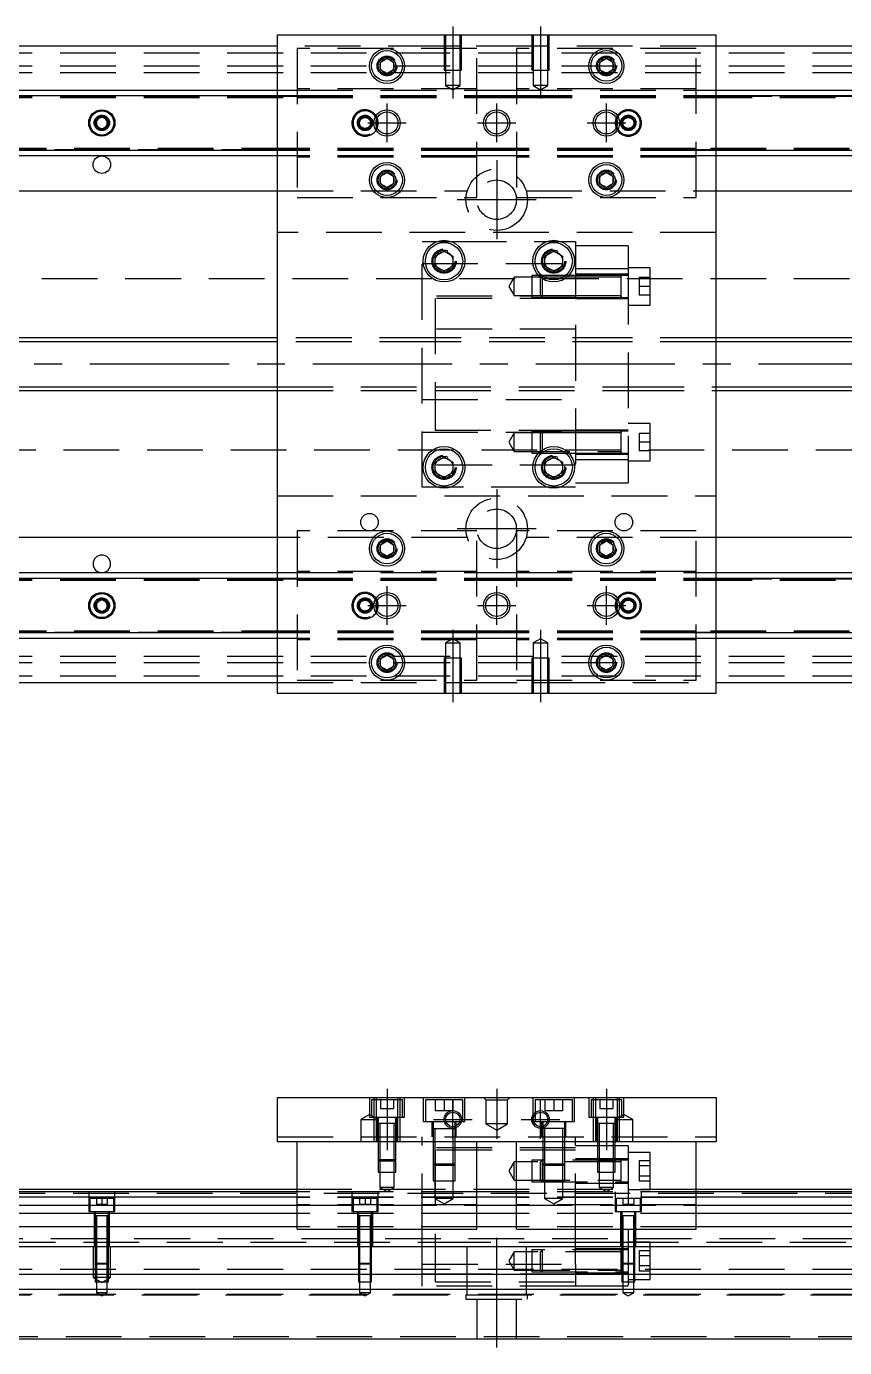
# Model space of a CAD drawing. Extents: x -12 to 759, y -274 to 77.
# Drawn here: x 182.8 to 369.3, y -224.1 to 77 of the extents above; entities that cross this region are included whole.
import ezdxf

# ---------------------------------------------------------------- set-up
doc = ezdxf.new("R2010")
doc.units = 0
doc.linetypes.add('CENTER', pattern=[50.8, 31.75, -6.35, 6.35, -6.35])
doc.linetypes.add('DASHED', pattern=[19.05, 12.7, -6.35])
doc.layers.get('0').update_dxf_attribs({"linetype": 'CONTINUOUS'})
doc.layers.add('CENTER', color=1, linetype='CENTER')

msp = doc.modelspace()

# ---------------------------------------------------------------- linework, layer by layer
at = {"color": 7, "linetype": 'CONTINUOUS'}
for p, q in [((240, 72.5), (0, 72.5)), ((340, 75), (240, 75)), ((240, 75), (240, -75)), ((340, -75), (340, 75)), ((580, 72.5), (340, 72.5)), ((263.5, 68.87), (265, 69.73)), ((265, 69.73), (266.5, 68.87)), ((313.5, 68.87), (315, 69.73)), ((315, 69.73), (316.5, 68.87)), ((263.5, 67.13), (263.5, 68.87)), ((265, 66.27), (263.5, 67.13)), ((266.5, 67.13), (265, 66.27)), ((266.5, 68.87), (266.5, 67.13)), ((313.5, 67.13), (313.5, 68.87)), ((315, 66.27), (313.5, 67.13)), ((316.5, 67.13), (315, 66.27)), ((316.5, 68.87), (316.5, 67.13)), ((0, 62.5), (240, 62.5)), ((0, 61.25), (240, 61.25)), ((340, 62.5), (580, 62.5)), ((340, 61.25), (580, 61.25)), ((198.75, 55.72), (200, 56.44)), ((198.75, 54.28), (198.75, 55.72)), ((200, 53.56), (198.75, 54.28)), ((200, 56.44), (201.25, 55.72)), ((201.25, 54.28), (200, 53.56)), ((201.25, 55.72), (201.25, 54.28)), ((240, 48.75), (0, 48.75)), ((580, 48.75), (340, 48.75)), ((240, 47.5), (0, 47.5)), ((580, 47.5), (340, 47.5)), ((263.5, 42.87), (265, 43.73)), ((263.5, 41.13), (263.5, 42.87)), ((265, 43.73), (266.5, 42.87)), ((266.5, 42.87), (266.5, 41.13)), ((313.5, 42.87), (315, 43.73)), ((313.5, 41.13), (313.5, 42.87)), ((315, 43.73), (316.5, 42.87)), ((316.5, 42.87), (316.5, 41.13)), ((176.71, 39.5), (240, 39.5)), ((265, 40.27), (263.5, 41.13)), ((266.5, 41.13), (265, 40.27)), ((315, 40.27), (313.5, 41.13)), ((316.5, 41.13), (315, 40.27)), ((340, 39.5), (403.29, 39.5)), ((276, 24.65), (278, 25.81)), ((276, 22.35), (276, 24.65)), ((278, 25.81), (280, 24.65)), ((280, 24.65), (280, 22.35)), ((301, 24.65), (303, 25.81)), ((301, 22.35), (301, 24.65)), ((303, 25.81), (305, 24.65)), ((305, 24.65), (305, 22.35)), ((278, 21.19), (276, 22.35)), ((280, 22.35), (278, 21.19)), ((303, 21.19), (301, 22.35)), ((305, 22.35), (303, 21.19)), ((240, 6), (60.5, 6)), ((530, 6), (340, 6)), ((60.5, -6), (240, -6)), ((340, -6), (530, -6)), ((276, -22.35), (278, -21.19)), ((276, -24.65), (276, -22.35)), ((278, -21.19), (280, -22.35)), ((280, -22.35), (280, -24.65)), ((301, -22.35), (303, -21.19)), ((301, -24.65), (301, -22.35)), ((303, -21.19), (305, -22.35)), ((305, -22.35), (305, -24.65)), ((278, -25.81), (276, -24.65)), ((280, -24.65), (278, -25.81)), ((303, -25.81), (301, -24.65)), ((305, -24.65), (303, -25.81)), ((240, -39.5), (176.71, -39.5)), ((263.5, -41.13), (265, -40.27)), ((263.5, -42.87), (263.5, -41.13)), ((265, -40.27), (266.5, -41.13)), ((266.5, -41.13), (266.5, -42.87)), ((313.5, -41.13), (315, -40.27)), ((313.5, -42.87), (313.5, -41.13)), ((315, -40.27), (316.5, -41.13)), ((316.5, -41.13), (316.5, -42.87)), ((403.29, -39.5), (340, -39.5)), ((265, -43.73), (263.5, -42.87)), ((266.5, -42.87), (265, -43.73)), ((315, -43.73), (313.5, -42.87)), ((316.5, -42.87), (315, -43.73)), ((0, -47.5), (240, -47.5)), ((340, -47.5), (580, -47.5)), ((0, -48.75), (240, -48.75)), ((340, -48.75), (580, -48.75)), ((198.75, -54.28), (200, -53.56)), ((200, -53.56), (201.25, -54.28)), ((198.75, -55.72), (198.75, -54.28)), ((200, -56.44), (198.75, -55.72)), ((201.25, -55.72), (200, -56.44)), ((201.25, -54.28), (201.25, -55.72)), ((240, -61.25), (0, -61.25)), ((240, -62.5), (0, -62.5)), ((580, -61.25), (340, -61.25)), ((580, -62.5), (340, -62.5)), ((263.5, -67.13), (265, -66.27)), ((263.5, -68.87), (263.5, -67.13)), ((265, -69.73), (263.5, -68.87)), ((265, -66.27), (266.5, -67.13)), ((266.5, -68.87), (265, -69.73)), ((266.5, -67.13), (266.5, -68.87)), ((313.5, -67.13), (315, -66.27)), ((313.5, -68.87), (313.5, -67.13)), ((315, -69.73), (313.5, -68.87)), ((315, -66.27), (316.5, -67.13)), ((316.5, -68.87), (315, -69.73)), ((316.5, -67.13), (316.5, -68.87)), ((0, -72.5), (240, -72.5)), ((240, -75), (340, -75)), ((340, -72.5), (580, -72.5)), ((240, -167.12), (340, -167.12)), ((240, -167.12), (240, -177.12)), ((340, -167.12), (340, -177.12)), ((240, -177.12), (340, -177.12)), ((244.5, -197.12), (244.5, -177.12)), ((285.5, -197.12), (285.5, -177.12)), ((294.5, -197.12), (294.5, -177.12)), ((335.5, -197.12), (335.5, -177.12)), ((244.5, -188.62), (0, -188.62)), ((244.5, -188.12), (60.5, -188.12)), ((294.5, -188.62), (285.5, -188.62)), ((530, -188.12), (335.5, -188.12)), ((580, -188.62), (335.5, -188.62)), ((244.5, -189.87), (0, -189.87)), ((0, -191.65), (244.5, -191.65)), ((294.5, -189.87), (285.5, -189.87)), ((285.5, -191.65), (294.5, -191.65)), ((580, -189.87), (335.5, -189.87)), ((335.5, -191.65), (580, -191.65)), ((244.5, -193.54), (0, -193.54)), ((294.5, -193.54), (285.5, -193.54)), ((580, -193.54), (335.5, -193.54)), ((244.5, -196.6), (0, -196.6)), ((244.5, -197.12), (285.5, -197.12)), ((294.5, -196.6), (285.5, -196.6)), ((294.5, -197.12), (335.5, -197.12)), ((580, -196.6), (335.5, -196.6)), ((0, -201.12), (580, -201.12)), ((0, -207.42), (580, -207.42)), ((0, -210.82), (580, -210.82)), ((0, -222.12), (580, -222.12))]:
    msp.add_line(p, q, dxfattribs=at)
at = {"color": 3, "linetype": 'DASHED'}
for p, q in [((278, 72.5), (240, 72.5)), ((278, 75), (278, 67)), ((282, 72.5), (278, 72.5)), ((278.35, 75), (278.35, 67)), ((281.65, 67), (281.65, 75)), ((282, 67), (282, 75)), ((298, 72.5), (282, 72.5)), ((298, 75), (298, 67)), ((302, 72.5), (298, 72.5)), ((298.35, 75), (298.35, 67)), ((301.65, 67), (301.65, 75)), ((302, 67), (302, 75)), ((340, 72.5), (302, 72.5)), ((0, 71), (580, 71)), ((285.5, 72), (244.5, 72)), ((244.5, 72), (244.5, 38)), ((285.5, 38), (285.5, 72)), ((335.5, 72), (294.5, 72)), ((294.5, 72), (294.5, 38)), ((335.5, 38), (335.5, 72)), ((0, 68), (580, 68)), ((0, 66.5), (580, 66.5)), ((263, 68), (263.02, 68.3)), ((278, 67), (282, 67)), ((278.35, 67), (278.35, 63.5)), ((281.65, 63.5), (281.65, 67)), ((298, 67), (302, 67)), ((298.35, 67), (298.35, 63.5)), ((301.65, 63.5), (301.65, 67)), ((316.97, 68.33), (317, 68)), ((281.65, 63.5), (278.35, 63.5)), ((278.35, 63.5), (280, 62.55)), ((280, 62.55), (281.65, 63.5)), ((301.65, 63.5), (298.35, 63.5)), ((298.35, 63.5), (300, 62.55)), ((300, 62.55), (301.65, 63.5)), ((0, 61.11), (240, 61.11)), ((0, 61.1), (244.5, 61.1)), ((0, 60.8), (244.5, 60.8)), ((240, 62.5), (244.5, 62.5)), ((240, 61.25), (244.5, 61.25)), ((240, 61.11), (244.5, 61.11)), ((285.5, 62.8), (244.5, 62.8)), ((244.5, 62.5), (285.5, 62.5)), ((244.5, 61.25), (285.5, 61.25)), ((244.5, 61.11), (285.5, 61.11)), ((244.5, 61.1), (285.5, 61.1)), ((244.5, 60.8), (285.5, 60.8)), ((285.5, 62.5), (294.5, 62.5)), ((285.5, 61.25), (294.5, 61.25)), ((285.5, 61.11), (294.5, 61.11)), ((285.5, 61.1), (294.5, 61.1)), ((285.5, 60.8), (294.5, 60.8)), ((335.5, 62.8), (294.5, 62.8)), ((294.5, 62.5), (335.5, 62.5)), ((294.5, 61.25), (335.5, 61.25)), ((294.5, 61.11), (335.5, 61.11)), ((294.5, 61.1), (335.5, 61.1)), ((294.5, 60.8), (335.5, 60.8)), ((335.5, 62.5), (340, 62.5)), ((335.5, 61.25), (340, 61.25)), ((335.5, 61.11), (340, 61.11)), ((335.5, 61.1), (580, 61.1)), ((335.5, 60.8), (580, 60.8)), ((340, 61.11), (580, 61.11)), ((198.5, 55), (198.52, 55.25)), ((258.5, 55), (258.52, 55.25)), ((258.75, 55.72), (260, 56.44)), ((258.75, 54.28), (258.75, 55.72)), ((260, 53.56), (258.75, 54.28)), ((260, 56.44), (261.25, 55.72)), ((261.25, 54.28), (260, 53.56)), ((261.25, 55.72), (261.25, 54.28)), ((318.75, 55.72), (320, 56.44)), ((318.75, 54.28), (318.75, 55.72)), ((320, 53.56), (318.75, 54.28)), ((320, 56.44), (321.25, 55.72)), ((321.25, 54.28), (320, 53.56)), ((321.25, 55.72), (321.25, 54.28)), ((321.48, 55.26), (321.5, 55)), ((244.5, 49.2), (0, 49.2)), ((244.5, 48.9), (0, 48.9)), ((240, 48.89), (0, 48.89)), ((244.5, 48.89), (240, 48.89)), ((244.5, 48.75), (240, 48.75)), ((285.5, 49.2), (244.5, 49.2)), ((285.5, 48.9), (244.5, 48.9)), ((285.5, 48.89), (244.5, 48.89)), ((285.5, 48.75), (244.5, 48.75)), ((294.5, 49.2), (285.5, 49.2)), ((294.5, 48.9), (285.5, 48.9)), ((294.5, 48.89), (285.5, 48.89)), ((294.5, 48.75), (285.5, 48.75)), ((335.5, 49.2), (294.5, 49.2)), ((335.5, 48.9), (294.5, 48.9)), ((335.5, 48.89), (294.5, 48.89)), ((335.5, 48.75), (294.5, 48.75)), ((580, 49.2), (335.5, 49.2)), ((580, 48.9), (335.5, 48.9)), ((340, 48.89), (335.5, 48.89)), ((340, 48.75), (335.5, 48.75)), ((580, 48.89), (340, 48.89)), ((244.5, 47.5), (240, 47.5)), ((285.5, 47.5), (244.5, 47.5)), ((285.5, 47.2), (244.5, 47.2)), ((294.5, 47.5), (285.5, 47.5)), ((335.5, 47.5), (294.5, 47.5)), ((335.5, 47.2), (294.5, 47.2)), ((340, 47.5), (335.5, 47.5)), ((263, 42), (263.03, 42.35)), ((316.97, 42.33), (317, 42)), ((240, 39.5), (283.29, 39.5)), ((296.71, 39.5), (340, 39.5)), ((244.5, 38), (285.5, 38)), ((294.5, 38), (335.5, 38)), ((340, 30), (240, 30)), ((273, 28), (276.48, 28)), ((273, -28), (273, 28)), ((276.48, 28), (279.52, 28)), ((279.52, 28), (301.48, 28)), ((301.48, 28), (304.52, 28)), ((304.52, 28), (308, 28)), ((308, 28), (308, -28)), ((320, 27), (308, 27)), ((320, 27), (320, 21.75)), ((273, 23), (308, 23)), ((275.5, 23.5), (275.52, 23.8)), ((300.5, 23.5), (300.52, 23.8)), ((320, 21.75), (308, 21.75)), ((325, 22), (320, 22)), ((320, 21.75), (320, -21.75)), ((325, 13.5), (325, 22)), ((580, 19.5), (76.9, 19.5)), ((294, 19.85), (292.79, 17.75)), ((294, 15.65), (294, 19.85)), ((298, 19.85), (294, 19.85)), ((298, 20.25), (298, 15.25)), ((299.53, 20.25), (298, 20.25)), ((300, 19.85), (298, 19.85)), ((300.26, 20.25), (299.53, 20.25)), ((300.34, 20.19), (300, 19.85)), ((300, 19.82), (300, 19.85)), ((300.82, 19.85), (300, 19.85)), ((300, 15.65), (300, 19.82)), ((300.4, 20.25), (300.26, 20.25)), ((300.4, 20.25), (300.34, 20.19)), ((300.4, 20.25), (300.4, 20.14)), ((305.74, 20.25), (300.4, 20.25)), ((305.74, 20.25), (300.4, 20.25)), ((300.4, 20.14), (300.4, 19.52)), ((300.4, 19.52), (300.4, 15.25)), ((305.18, 19.85), (300.82, 19.85)), ((306.04, 19.85), (305.18, 19.85)), ((306.47, 20.25), (305.74, 20.25)), ((308, 19.85), (306.04, 19.85)), ((308, 20.25), (306.47, 20.25)), ((308, 20.25), (306.47, 20.25)), ((320, 20.5), (308, 20.5)), ((318.4, 20.25), (308, 20.25)), ((318.4, 19.85), (308, 19.85)), ((320, 20.25), (318.39, 20.25)), ((318.4, 15.25), (318.4, 20.25)), ((318.4, 19.85), (318.4, 20.25)), ((318.4, 15.25), (318.4, 20.25)), ((318.4, 20), (318.4, 20.25)), ((318.4, 20.25), (318.4, 20)), ((318.4, 15.51), (318.4, 20)), ((318.4, 15.65), (318.4, 19.85)), ((322.5, 19.75), (322.5, 17.75)), ((325, 19.75), (322.5, 19.75)), ((308, 15.5), (273, 15.5)), ((292.79, 17.75), (294, 15.65)), ((294, 15.65), (298, 15.65)), ((298, 15.65), (300, 15.65)), ((298, 15.25), (300.4, 15.25)), ((300, 15.65), (308, 15.65)), ((300, 15.65), (300.4, 15.25)), ((300.4, 15.25), (308, 15.25)), ((308, 15.65), (318.4, 15.65)), ((308, 15.25), (318.4, 15.25)), ((318.39, 15.25), (320, 15.25)), ((318.4, 15.25), (318.4, 15.65)), ((318.4, 15.25), (318.4, 15.51)), ((318.4, 15.51), (318.4, 15.25)), ((322.5, 17.75), (322.5, 15.75)), ((325, 17.75), (322.5, 17.75)), ((325, 15.75), (322.5, 15.75)), ((276, 15), (276, -15)), ((308, 15), (276, 15)), ((308, 15), (320, 15)), ((320, 13.5), (325, 13.5)), ((308, 8), (273, 8)), ((276, 6), (240, 6)), ((276, 5.13), (240, 5.13)), ((320, 6), (276, 6)), ((320, 5.13), (276, 5.13)), ((340, 6), (320, 6)), ((340, 5.13), (320, 5.13)), ((240, -5.12), (276, -5.12)), ((240, -6), (276, -6)), ((276, -5.12), (320, -5.12)), ((276, -6), (320, -6)), ((320, -5.12), (340, -5.12)), ((320, -6), (340, -6)), ((273, -8), (308, -8)), ((276, -15), (308, -15)), ((320, -15), (308, -15)), ((325, -13.5), (320, -13.5)), ((325, -22), (325, -13.5)), ((273, -15.5), (308, -15.5)), ((294, -15.65), (292.79, -17.75)), ((292.79, -17.75), (294, -19.85)), ((294, -19.85), (294, -15.65)), ((298, -15.65), (294, -15.65)), ((298, -15.25), (298, -20.25)), ((300.4, -15.25), (298, -15.25)), ((300, -15.65), (298, -15.65)), ((300.4, -15.25), (300, -15.65)), ((300, -19.85), (300, -15.65)), ((308, -15.65), (300, -15.65)), ((300.4, -15.25), (300.4, -19.52)), ((308, -15.25), (300.4, -15.25)), ((308, -15.25), (300.4, -15.25)), ((318.4, -15.25), (308, -15.25)), ((318.4, -15.65), (308, -15.65)), ((320, -15.25), (318.39, -15.25)), ((318.4, -20.25), (318.4, -15.25)), ((318.4, -20.25), (318.4, -15.25)), ((318.4, -15.51), (318.4, -15.25)), ((318.4, -15.25), (318.4, -15.51)), ((318.4, -20), (318.4, -15.51)), ((322.5, -15.75), (322.5, -17.75)), ((325, -15.75), (322.5, -15.75)), ((322.5, -17.75), (322.5, -19.75)), ((325, -17.75), (322.5, -17.75)), ((76.97, -19.5), (580, -19.5)), ((294, -19.85), (318.4, -19.85)), ((298, -20.25), (299.53, -20.25)), ((299.53, -20.25), (300.26, -20.25)), ((300, -19.85), (300.34, -20.19)), ((300.26, -20.25), (300.4, -20.25)), ((300.34, -20.19), (300.4, -20.25)), ((300.4, -19.52), (300.4, -20.14)), ((300.4, -20.14), (300.4, -20.25)), ((300.4, -20.25), (305.74, -20.25)), ((305.74, -20.25), (306.47, -20.25)), ((306.47, -20.25), (308, -20.25)), ((306.47, -20.25), (308, -20.25)), ((308, -20.25), (318.4, -20.25)), ((308, -20.5), (320, -20.5)), ((318.39, -20.25), (320, -20.25)), ((318.4, -20.25), (318.4, -20)), ((318.4, -20), (318.4, -20.25)), ((318.4, -20.25), (318.4, -20.25)), ((325, -19.75), (322.5, -19.75)), ((308, -23), (273, -23)), ((275.5, -23.5), (275.52, -23.2)), ((305.48, -23.21), (305.5, -23.5)), ((320, -21.75), (308, -21.75)), ((320, -21.75), (308, -21.75)), ((320, -21.75), (320, -27)), ((320, -22), (325, -22)), ((308, -27), (320, -27)), ((240, -30), (340, -30)), ((276.48, -28), (273, -28)), ((279.52, -28), (276.48, -28)), ((301.48, -28), (279.52, -28)), ((304.52, -28), (301.48, -28)), ((308, -28), (304.52, -28)), ((285.5, -38), (244.5, -38)), ((244.5, -38), (244.5, -72)), ((285.5, -72), (285.5, -38)), ((294.5, -38), (294.5, -72)), ((335.5, -38), (294.5, -38)), ((335.5, -72), (335.5, -38)), ((283.29, -39.5), (240, -39.5)), ((266.97, -41.67), (267, -42)), ((340, -39.5), (296.71, -39.5)), ((316.97, -41.67), (317, -42)), ((240, -47.5), (244.5, -47.5)), ((285.5, -47.2), (244.5, -47.2)), ((244.5, -47.5), (285.5, -47.5)), ((285.5, -47.5), (294.5, -47.5)), ((335.5, -47.2), (294.5, -47.2)), ((294.5, -47.5), (335.5, -47.5)), ((335.5, -47.5), (340, -47.5)), ((0, -48.89), (240, -48.89)), ((0, -48.9), (244.5, -48.9)), ((0, -49.2), (244.5, -49.2)), ((240, -48.75), (244.5, -48.75)), ((240, -48.89), (244.5, -48.89)), ((244.5, -48.75), (285.5, -48.75)), ((244.5, -48.89), (285.5, -48.89)), ((244.5, -48.9), (285.5, -48.9)), ((244.5, -49.2), (285.5, -49.2)), ((285.5, -48.75), (294.5, -48.75)), ((285.5, -48.89), (294.5, -48.89)), ((285.5, -48.9), (294.5, -48.9)), ((285.5, -49.2), (294.5, -49.2)), ((294.5, -48.75), (335.5, -48.75)), ((294.5, -48.89), (335.5, -48.89)), ((294.5, -48.9), (335.5, -48.9)), ((294.5, -49.2), (335.5, -49.2)), ((335.5, -48.75), (340, -48.75)), ((335.5, -48.89), (340, -48.89)), ((335.5, -48.9), (580, -48.9)), ((335.5, -49.2), (580, -49.2)), ((340, -48.89), (580, -48.89)), ((258.75, -54.28), (260, -53.56)), ((260, -53.56), (261.25, -54.28)), ((318.75, -54.28), (320, -53.56)), ((320, -53.56), (321.25, -54.28)), ((201.48, -54.74), (201.5, -55)), ((258.75, -55.72), (258.75, -54.28)), ((260, -56.44), (258.75, -55.72)), ((261.25, -55.72), (260, -56.44)), ((261.25, -54.28), (261.25, -55.72)), ((261.48, -54.74), (261.5, -55)), ((318.5, -55), (318.52, -54.75)), ((318.75, -55.72), (318.75, -54.28)), ((320, -56.44), (318.75, -55.72)), ((321.25, -55.72), (320, -56.44)), ((321.25, -54.28), (321.25, -55.72)), ((244.5, -60.8), (0, -60.8)), ((244.5, -61.1), (0, -61.1)), ((240, -61.11), (0, -61.11)), ((244.5, -61.11), (240, -61.11)), ((244.5, -61.25), (240, -61.25)), ((244.5, -62.5), (240, -62.5)), ((285.5, -60.8), (244.5, -60.8)), ((285.5, -61.1), (244.5, -61.1)), ((285.5, -61.11), (244.5, -61.11)), ((285.5, -61.25), (244.5, -61.25)), ((285.5, -62.5), (244.5, -62.5)), ((285.5, -62.8), (244.5, -62.8)), ((280, -62.55), (278.35, -63.5)), ((281.65, -63.5), (280, -62.55)), ((294.5, -60.8), (285.5, -60.8)), ((294.5, -61.1), (285.5, -61.1)), ((294.5, -61.11), (285.5, -61.11)), ((294.5, -61.25), (285.5, -61.25)), ((294.5, -62.5), (285.5, -62.5)), ((335.5, -60.8), (294.5, -60.8)), ((335.5, -61.1), (294.5, -61.1)), ((335.5, -61.11), (294.5, -61.11)), ((335.5, -61.25), (294.5, -61.25)), ((335.5, -62.5), (294.5, -62.5)), ((335.5, -62.8), (294.5, -62.8)), ((300, -62.55), (298.35, -63.5)), ((301.65, -63.5), (300, -62.55)), ((580, -60.8), (335.5, -60.8)), ((580, -61.1), (335.5, -61.1)), ((340, -61.11), (335.5, -61.11)), ((340, -61.25), (335.5, -61.25)), ((340, -62.5), (335.5, -62.5)), ((580, -61.11), (340, -61.11)), ((278.35, -63.5), (280, -63.5)), ((278.35, -63.5), (278.35, -67)), ((280, -63.5), (281.65, -63.5)), ((281.65, -67), (281.65, -63.5)), ((298.35, -63.5), (300, -63.5)), ((298.35, -63.5), (298.35, -67)), ((300, -63.5), (301.65, -63.5)), ((301.65, -67), (301.65, -63.5)), ((0, -66.5), (580, -66.5)), ((0, -68), (580, -68)), ((263, -68), (263.02, -67.7)), ((282, -67), (278, -67)), ((278, -67), (278, -75)), ((278.35, -67), (278.35, -75)), ((281.65, -75), (281.65, -67)), ((282, -75), (282, -67)), ((302, -67), (298, -67)), ((298, -67), (298, -75)), ((298.35, -67), (298.35, -75)), ((301.65, -75), (301.65, -67)), ((302, -75), (302, -67)), ((316.97, -67.67), (317, -68)), ((0, -71), (580, -71)), ((244.5, -72), (285.5, -72)), ((294.5, -72), (335.5, -72)), ((240, -72.5), (278, -72.5)), ((278, -72.5), (282, -72.5)), ((282, -72.5), (298, -72.5)), ((298, -72.5), (302, -72.5)), ((302, -72.5), (340, -72.5)), ((261, -167.12), (261, -171.62)), ((268.5, -167.62), (261.5, -167.62)), ((261.5, -167.62), (261.5, -171.62)), ((262, -167.12), (262, -167.62)), ((262, -167.62), (262, -171.62)), ((262.5, -167.12), (262.5, -177.12)), ((263.5, -167.62), (263.5, -169.62)), ((265, -167.62), (265, -169.62)), ((266.5, -167.62), (266.5, -169.62)), ((267.5, -177.12), (267.5, -167.12)), ((268, -167.62), (268, -167.12)), ((268, -171.62), (268, -167.62)), ((268.5, -171.62), (268.5, -167.62)), ((269, -171.62), (269, -167.12)), ((273.25, -167.12), (273.25, -172.62)), ((282.25, -167.62), (273.75, -167.62)), ((273.75, -167.62), (273.75, -172.62)), ((276, -167.62), (276, -170.12)), ((278, -167.62), (278, -170.12)), ((280, -167.62), (280, -170.12)), ((282.25, -172.62), (282.25, -167.62)), ((282.75, -172.62), (282.75, -167.12)), ((287, -167.12), (287.5, -167.62)), ((287.5, -167.62), (287.5, -173.12)), ((287.5, -167.62), (292.5, -167.62)), ((292.5, -167.62), (293, -167.12)), ((292.5, -173.12), (292.5, -167.62)), ((298.25, -167.12), (298.25, -172.62)), ((307.25, -167.62), (298.75, -167.62)), ((298.75, -167.62), (298.75, -170.56)), ((301, -167.62), (301, -170.12)), ((303, -167.62), (303, -170.12)), ((305, -167.62), (305, -170.12)), ((307.25, -172.62), (307.25, -167.62)), ((307.75, -172.62), (307.75, -167.12)), ((311, -167.12), (311, -171.62)), ((318.5, -167.62), (311.5, -167.62)), ((311.5, -167.62), (311.5, -171.62)), ((312, -167.12), (312, -167.62)), ((312, -167.62), (312, -171.62)), ((312.5, -167.12), (312.5, -177.12)), ((313.5, -167.62), (313.5, -169.62)), ((315, -167.62), (315, -169.62)), ((316.5, -167.62), (316.5, -169.62)), ((317.5, -177.12), (317.5, -167.12)), ((318, -167.62), (318, -167.12)), ((318, -171.62), (318, -167.62)), ((318.5, -171.62), (318.5, -167.62)), ((319, -171.62), (319, -167.12)), ((261, -170.97), (259, -172.12)), ((263, -172.12), (261, -170.97)), ((261, -171.62), (269, -171.62)), ((262, -171.62), (262, -177.12)), ((262.75, -171.62), (262.75, -177.12)), ((263, -171.62), (263, -173.02)), ((263.5, -169.62), (265, -169.62)), ((265, -169.62), (266.5, -169.62)), ((267, -173.02), (267, -171.62)), ((267.25, -177.12), (267.25, -171.62)), ((268, -177.12), (268, -171.62)), ((276, -170.12), (278, -170.12)), ((278, -170.12), (280, -170.12)), ((298.75, -170.56), (298.75, -171.04)), ((298.75, -171.04), (298.75, -172.62)), ((301, -170.12), (303, -170.12)), ((303, -170.12), (305, -170.12)), ((311, -171.62), (319, -171.62)), ((312, -171.62), (312, -177.12)), ((312.75, -171.62), (312.75, -177.12)), ((313, -171.62), (313, -173.02)), ((313.5, -169.62), (315, -169.62)), ((315, -169.62), (316.5, -169.62)), ((319, -170.97), (317, -172.12)), ((317, -173.02), (317, -171.62)), ((317.25, -177.12), (317.25, -171.62)), ((318, -177.12), (318, -171.62)), ((321, -172.12), (319, -170.97)), ((259, -172.12), (263, -172.12)), ((259, -172.12), (259, -177.12)), ((263, -173.01), (263, -173.02)), ((263.22, -173.02), (263, -173.02)), ((263, -173.02), (263, -173.03)), ((263, -173.02), (263, -177.12)), ((266.78, -173.02), (263.22, -173.02)), ((263.35, -173.02), (263.35, -177.12)), ((266.65, -177.12), (266.65, -173.02)), ((267, -173.02), (266.78, -173.02)), ((267, -173.02), (267, -173.01)), ((267, -173.03), (267, -173.02)), ((267, -177.12), (267, -173.02)), ((273.25, -172.62), (282.75, -172.62)), ((275.25, -172.62), (275.25, -176.12)), ((275.5, -172.62), (275.5, -174.22)), ((275.5, -174.21), (275.5, -174.22)), ((275.5, -174.22), (275.76, -174.22)), ((275.5, -174.22), (280.5, -174.22)), ((275.5, -174.22), (275.5, -174.22)), ((275.5, -174.22), (275.5, -176.12)), ((275.9, -174.22), (275.9, -176.12)), ((280.1, -176.12), (280.1, -174.22)), ((280.5, -173.69), (280.5, -172.62)), ((280.5, -174.06), (280.5, -173.69)), ((280.5, -174.22), (280.5, -174.06)), ((280.5, -174.22), (280.5, -174.21)), ((280.5, -174.22), (280.5, -174.22)), ((280.5, -176.12), (280.5, -174.22)), ((280.75, -176.12), (280.75, -172.62)), ((287.5, -173.12), (290, -174.56)), ((292.5, -173.12), (287.5, -173.12)), ((290, -174.56), (292.5, -173.12)), ((298.25, -172.62), (307.75, -172.62)), ((300.25, -172.62), (300.25, -176.12)), ((300.5, -172.62), (300.5, -173.69)), ((300.5, -173.69), (300.5, -174.06)), ((300.5, -174.06), (300.5, -174.22)), ((300.5, -174.21), (300.5, -174.22)), ((300.76, -174.22), (300.5, -174.22)), ((300.5, -174.22), (300.5, -174.22)), ((300.5, -174.22), (300.5, -176.12)), ((305.24, -174.22), (300.76, -174.22)), ((300.9, -174.22), (300.9, -176.12)), ((305.1, -176.12), (305.1, -174.22)), ((305.5, -174.22), (305.24, -174.22)), ((305.5, -174.22), (305.5, -172.62)), ((305.5, -174.22), (305.5, -174.21)), ((305.5, -174.22), (305.5, -174.22)), ((305.5, -176.12), (305.5, -174.22)), ((305.75, -176.12), (305.75, -172.62)), ((313, -173.01), (313, -173.02)), ((313.22, -173.02), (313, -173.02)), ((313, -173.02), (313, -177.12)), ((313, -173.02), (313, -173.03)), ((316.78, -173.02), (313.22, -173.02)), ((313.35, -173.02), (313.35, -177.12)), ((316.65, -177.12), (316.65, -173.02)), ((317, -173.02), (316.78, -173.02)), ((317, -172.12), (321, -172.12)), ((317, -173.02), (317, -173.01)), ((317, -177.12), (317, -173.02)), ((317, -173.03), (317, -173.02)), ((321, -177.12), (321, -172.12)), ((240, -176.12), (340, -176.12)), ((263, -177.12), (263, -181.27)), ((263, -177.12), (263, -181.27)), ((263.35, -177.12), (263.35, -181.62)), ((266.65, -181.62), (266.65, -177.12)), ((267, -181.27), (267, -177.12)), ((267, -181.27), (267, -177.12)), ((273, -177.12), (273, -176.12)), ((273, -197.12), (273, -177.12)), ((275.5, -176.12), (275.5, -177.12)), ((275.5, -176.12), (275.5, -177.12)), ((275.5, -177.12), (275.5, -182.22)), ((275.5, -177.12), (275.5, -182.22)), ((275.9, -176.12), (275.9, -177.12)), ((275.9, -177.12), (275.9, -182.62)), ((280.1, -177.12), (280.1, -176.12)), ((280.1, -182.62), (280.1, -177.12)), ((280.5, -177.12), (280.5, -176.12)), ((280.5, -177.12), (280.5, -176.12)), ((280.5, -182.22), (280.5, -177.12)), ((280.5, -182.22), (280.5, -177.12)), ((300.5, -176.12), (300.5, -177.12)), ((300.5, -176.12), (300.5, -177.12)), ((300.5, -177.12), (300.5, -182.22)), ((300.5, -177.12), (300.5, -182.22)), ((300.9, -176.12), (300.9, -177.12)), ((300.9, -177.12), (300.9, -182.62)), ((305.1, -177.12), (305.1, -176.12)), ((305.1, -182.62), (305.1, -177.12)), ((305.5, -177.12), (305.5, -176.12)), ((305.5, -177.12), (305.5, -176.12)), ((305.5, -182.22), (305.5, -177.12)), ((305.5, -182.22), (305.5, -177.12)), ((308, -177.12), (308, -176.12)), ((308, -197.12), (308, -177.12)), ((313, -177.12), (313, -181.27)), ((313, -177.12), (313, -181.27)), ((313.35, -177.12), (313.35, -181.62)), ((316.65, -181.62), (316.65, -177.12)), ((317, -181.27), (317, -177.12)), ((317, -181.27), (317, -177.12)), ((308, -178.62), (273, -178.62)), ((308, -179.12), (276, -179.12)), ((276, -179.12), (276, -209.12)), ((313, -178.12), (308, -178.12)), ((320, -178.12), (308, -178.12)), ((313.35, -178.12), (313, -178.12)), ((316.65, -178.12), (313.35, -178.12)), ((317, -178.12), (316.65, -178.12)), ((320, -178.12), (320, -210.12)), ((325, -179.62), (320, -179.62)), ((325, -188.12), (325, -179.62)), ((263, -181.27), (267, -181.27)), ((263, -181.27), (263, -184.12)), ((263, -181.27), (263.35, -181.62)), ((266.65, -181.62), (263.35, -181.62)), ((263.35, -181.62), (263.35, -184.12)), ((266.65, -181.62), (267, -181.27)), ((266.65, -184.12), (266.65, -181.62)), ((267, -184.12), (267, -181.27)), ((275.5, -182.22), (280.5, -182.22)), ((275.5, -182.22), (275.5, -186.12)), ((275.5, -182.22), (275.9, -182.62)), ((280.1, -182.62), (275.9, -182.62)), ((275.9, -182.62), (275.9, -186.12)), ((280.1, -182.62), (280.5, -182.22)), ((280.1, -186.12), (280.1, -182.62)), ((280.5, -186.12), (280.5, -182.22)), ((294, -181.77), (292.79, -183.87)), ((294, -185.97), (294, -181.77)), ((318.4, -181.77), (294, -181.77)), ((298, -181.37), (298, -186.37)), ((320, -181.37), (298, -181.37)), ((300.4, -181.37), (300.4, -186.37)), ((300.5, -182.22), (305.5, -182.22)), ((300.5, -182.22), (300.5, -186.12)), ((300.5, -182.22), (300.9, -182.62)), ((305.1, -182.62), (300.9, -182.62)), ((300.9, -182.62), (300.9, -186.12)), ((305.1, -182.62), (305.5, -182.22)), ((305.1, -186.12), (305.1, -182.62)), ((305.5, -186.12), (305.5, -182.22)), ((320, -181.12), (308, -181.12)), ((313, -181.27), (317, -181.27)), ((313, -181.27), (313, -184.12)), ((313, -181.27), (313.35, -181.62)), ((316.65, -181.62), (313.35, -181.62)), ((313.35, -181.62), (313.35, -184.12)), ((316.65, -181.62), (317, -181.27)), ((316.65, -184.12), (316.65, -181.62)), ((317, -184.12), (317, -181.27)), ((318.4, -186.37), (318.4, -181.37)), ((322.5, -181.56), (322.5, -186.18)), ((325, -181.56), (322.5, -181.56)), ((325, -182.72), (322.5, -182.72)), ((263, -184.12), (267, -184.12)), ((263.35, -184.12), (263.35, -187.62)), ((266.65, -187.62), (266.65, -184.12)), ((275.5, -186.12), (280.5, -186.12)), ((275.9, -186.12), (275.9, -190.12)), ((280.1, -190.12), (280.1, -186.12)), ((292.79, -183.87), (294, -185.97)), ((294, -185.97), (318.4, -185.97)), ((298, -186.37), (320, -186.37)), ((300.5, -186.12), (305.5, -186.12)), ((300.9, -186.12), (300.9, -190.12)), ((305.1, -190.12), (305.1, -186.12)), ((308, -186.62), (320, -186.62)), ((313, -184.12), (317, -184.12)), ((313.35, -184.12), (313.35, -187.62)), ((316.65, -187.62), (316.65, -184.12)), ((325, -185.02), (322.5, -185.02)), ((325, -186.18), (322.5, -186.18)), ((530, -188.99), (55, -188.99)), ((197, -188.62), (197, -193.12)), ((203, -193.12), (203, -188.62)), ((276, -188.12), (244.5, -188.12)), ((285.5, -188.62), (244.5, -188.62)), ((257, -188.62), (257, -193.12)), ((263, -193.12), (263, -188.62)), ((266.65, -187.62), (263.35, -187.62)), ((263.35, -187.62), (265, -188.57)), ((265, -188.57), (266.65, -187.62)), ((335.5, -188.12), (276, -188.12)), ((335.5, -188.62), (294.5, -188.62)), ((316.65, -187.62), (313.35, -187.62)), ((313.35, -187.62), (315, -188.57)), ((315, -188.57), (316.65, -187.62)), ((317, -188.62), (317, -193.12)), ((320, -188.12), (325, -188.12)), ((323, -193.12), (323, -188.62)), ((202.75, -190.12), (197.25, -190.12)), ((197.25, -190.12), (197.25, -193.12)), ((198.75, -190.12), (198.75, -191.42)), ((198.75, -191.42), (200, -191.42)), ((200, -190.12), (200, -191.42)), ((200, -191.42), (201.25, -191.42)), ((201.25, -190.12), (201.25, -191.42)), ((202.75, -193.12), (202.75, -190.12)), ((285.5, -189.87), (244.5, -189.87)), ((285.5, -189.92), (244.5, -189.92)), ((285.5, -191.62), (244.5, -191.62)), ((244.5, -191.65), (285.5, -191.65)), ((262.75, -190.12), (257.25, -190.12)), ((257.25, -190.12), (257.25, -193.12)), ((258.75, -190.12), (258.75, -191.42)), ((258.75, -191.42), (260, -191.42)), ((260, -190.12), (260, -191.42)), ((260, -191.42), (261.25, -191.42)), ((261.25, -190.12), (261.25, -191.42)), ((262.75, -193.12), (262.75, -190.12)), ((280.1, -190.12), (275.9, -190.12)), ((275.9, -190.12), (278, -191.33)), ((278, -191.33), (280.1, -190.12)), ((335.5, -189.87), (294.5, -189.87)), ((335.5, -189.92), (294.5, -189.92)), ((335.5, -191.62), (294.5, -191.62)), ((294.5, -191.65), (335.5, -191.65)), ((305.1, -190.12), (300.9, -190.12)), ((300.9, -190.12), (303, -191.33)), ((303, -191.33), (305.1, -190.12)), ((322.75, -190.12), (317.25, -190.12)), ((317.25, -190.12), (317.25, -193.12)), ((318.75, -190.12), (318.75, -191.42)), ((318.75, -191.42), (320, -191.42)), ((320, -190.12), (320, -191.42)), ((320, -191.42), (321.25, -191.42)), ((321.25, -190.12), (321.25, -191.42)), ((322.75, -193.12), (322.75, -190.12)), ((197, -193.12), (203, -193.12)), ((198.25, -193.12), (198.25, -201.12)), ((198.5, -193.12), (198.5, -194.12)), ((198.5, -194.11), (198.5, -194.12)), ((198.62, -194.12), (198.5, -194.12)), ((198.5, -194.12), (198.5, -201.12)), ((198.5, -194.12), (198.5, -194.12)), ((200, -194.12), (198.62, -194.12)), ((198.75, -194.12), (198.75, -201.12)), ((201.38, -194.12), (200, -194.12)), ((201.25, -201.12), (201.25, -194.12)), ((201.5, -194.12), (201.38, -194.12)), ((201.5, -194.12), (201.5, -193.12)), ((201.5, -194.12), (201.5, -194.11)), ((201.5, -201.12), (201.5, -194.12)), ((201.5, -194.12), (201.5, -194.12)), ((201.75, -201.12), (201.75, -193.12)), ((285.5, -193.54), (244.5, -193.54)), ((257, -193.12), (263, -193.12)), ((258.25, -193.12), (258.25, -201.12)), ((258.5, -193.12), (258.5, -194.12)), ((258.5, -194.11), (258.5, -194.12)), ((258.62, -194.12), (258.5, -194.12)), ((258.5, -194.12), (258.5, -201.12)), ((258.5, -194.12), (258.5, -194.12)), ((260, -194.12), (258.62, -194.12)), ((258.75, -194.12), (258.75, -201.12)), ((261.38, -194.12), (260, -194.12)), ((261.25, -201.12), (261.25, -194.12)), ((261.5, -194.12), (261.38, -194.12)), ((261.5, -194.12), (261.5, -193.12)), ((261.5, -194.12), (261.5, -194.11)), ((261.5, -201.12), (261.5, -194.12)), ((261.5, -194.12), (261.5, -194.12)), ((261.75, -201.12), (261.75, -193.12)), ((335.5, -193.54), (294.5, -193.54)), ((317, -193.12), (323, -193.12)), ((318.25, -193.12), (318.25, -201.12)), ((318.5, -193.12), (318.5, -194.12)), ((318.5, -194.11), (318.5, -194.12)), ((318.62, -194.12), (318.5, -194.12)), ((318.5, -194.12), (318.5, -201.12)), ((318.5, -194.12), (318.5, -194.12)), ((320, -194.12), (318.62, -194.12)), ((318.75, -194.12), (318.75, -201.12)), ((321.38, -194.12), (320, -194.12)), ((321.25, -201.12), (321.25, -194.12)), ((321.5, -194.12), (321.38, -194.12)), ((321.5, -194.12), (321.5, -193.12)), ((321.5, -194.12), (321.5, -194.11)), ((321.5, -201.12), (321.5, -194.12)), ((321.5, -194.12), (321.5, -194.12)), ((321.75, -201.12), (321.75, -193.12)), ((285.5, -196.6), (244.5, -196.6)), ((285.5, -196.62), (244.5, -196.62)), ((273, -201.12), (273, -197.12)), ((335.5, -196.6), (294.5, -196.6)), ((335.5, -196.62), (294.5, -196.62)), ((308, -201.12), (308, -197.12)), ((55, -199.24), (530, -199.24)), ((81.5, -200.12), (273, -200.12)), ((198, -201.12), (198, -208.12)), ((198.5, -201.12), (198.5, -204.87)), ((198.5, -201.12), (198.5, -204.87)), ((198.75, -201.12), (198.75, -205.12)), ((201.25, -205.12), (201.25, -201.12)), ((201.5, -204.87), (201.5, -201.12)), ((201.5, -204.87), (201.5, -201.12)), ((202, -208.12), (202, -201.12)), ((258.5, -201.12), (258.5, -204.87)), ((258.5, -201.12), (258.5, -204.87)), ((258.75, -201.12), (258.75, -205.12)), ((261.25, -205.12), (261.25, -201.12)), ((261.5, -204.87), (261.5, -201.12)), ((261.5, -204.87), (261.5, -201.12)), ((273, -200.12), (276, -200.12)), ((273, -205.12), (273, -201.12)), ((276, -200.12), (308, -200.12)), ((276, -200.12), (308, -200.12)), ((283.29, -212.12), (283.29, -201.12)), ((296.71, -201.12), (296.71, -212.12)), ((308, -200.12), (318.5, -200.12)), ((308, -200.12), (318.5, -200.12)), ((308, -205.12), (308, -201.12)), ((320, -201.62), (308, -201.62)), ((318.5, -200.12), (318.75, -200.12)), ((318.5, -200.12), (318.75, -200.12)), ((318.5, -201.12), (318.5, -204.87)), ((318.5, -201.12), (318.5, -204.87)), ((318.75, -200.12), (320, -200.12)), ((318.75, -200.12), (530, -200.12)), ((318.75, -201.12), (318.75, -205.12)), ((325, -200.12), (320, -200.12)), ((321.25, -205.12), (321.25, -201.12)), ((321.5, -204.87), (321.5, -201.12)), ((321.5, -204.87), (321.5, -201.12)), ((325, -208.62), (325, -200.12)), ((294, -202.27), (292.79, -204.37)), ((292.79, -204.37), (294, -206.47)), ((294, -206.47), (294, -202.27)), ((318.4, -202.27), (294, -202.27)), ((298, -201.87), (298, -206.87)), ((320, -201.87), (298, -201.87)), ((300.4, -201.87), (300.4, -206.87)), ((318.4, -206.87), (318.4, -201.87)), ((322.5, -202.06), (322.5, -206.68)), ((325, -202.06), (322.5, -202.06)), ((325, -203.22), (322.5, -203.22)), ((0, -206.27), (580, -206.27)), ((198.5, -204.87), (201.5, -204.87)), ((198.5, -204.87), (198.5, -207.42)), ((198.5, -204.87), (198.75, -205.12)), ((198.5, -207.42), (198.5, -209.12)), ((201.25, -205.12), (198.75, -205.12)), ((198.75, -205.12), (198.75, -209.12)), ((201.25, -205.12), (201.5, -204.87)), ((201.25, -209.12), (201.25, -205.12)), ((201.5, -207.42), (201.5, -204.87)), ((201.5, -209.12), (201.5, -207.42)), ((258.5, -204.87), (261.5, -204.87)), ((258.5, -204.87), (258.5, -207.42)), ((258.5, -204.87), (258.75, -205.12)), ((258.5, -207.42), (258.5, -209.12)), ((261.25, -205.12), (258.75, -205.12)), ((258.75, -205.12), (258.75, -209.12)), ((261.25, -205.12), (261.5, -204.87)), ((261.25, -209.12), (261.25, -205.12)), ((261.5, -207.42), (261.5, -204.87)), ((261.5, -209.12), (261.5, -207.42)), ((273, -205.12), (308, -205.12)), ((273, -207.42), (273, -205.12)), ((273, -207.4), (308, -207.4)), ((276, -207.4), (273, -207.4)), ((273, -210.12), (273, -207.42)), ((308, -207.4), (276, -207.4)), ((294, -206.47), (318.4, -206.47)), ((298, -206.87), (320, -206.87)), ((308, -205.12), (308, -207.42)), ((308, -207.12), (320, -207.12)), ((308, -207.42), (308, -210.12)), ((318.5, -204.87), (321.5, -204.87)), ((318.5, -204.87), (318.5, -207.42)), ((318.5, -204.87), (318.75, -205.12)), ((318.5, -207.42), (318.5, -209.12)), ((321.25, -205.12), (318.75, -205.12)), ((318.75, -205.12), (318.75, -209.12)), ((320, -207.42), (320, -209.12)), ((321.25, -205.12), (321.5, -204.87)), ((321.25, -209.12), (321.25, -205.12)), ((321.5, -207.42), (321.5, -204.87)), ((321.5, -209.12), (321.5, -207.42)), ((325, -205.52), (322.5, -205.52)), ((325, -206.68), (322.5, -206.68)), ((202, -208.12), (198, -208.12)), ((198, -208.12), (200, -209.27)), ((198.5, -209.12), (201.5, -209.12)), ((198.75, -209.12), (198.75, -211.62)), ((200, -209.27), (202, -208.12)), ((201.25, -211.62), (201.25, -209.12)), ((258.5, -209.12), (261.5, -209.12)), ((258.75, -209.12), (258.75, -211.62)), ((261.25, -211.62), (261.25, -209.12)), ((308, -210.12), (273, -210.12)), ((276, -209.12), (308, -209.12)), ((320, -210.12), (308, -210.12)), ((318.5, -209.12), (321.5, -209.12)), ((318.75, -209.12), (318.75, -211.62)), ((320, -208.62), (325, -208.62)), ((321.25, -211.62), (321.25, -209.12)), ((0, -211.97), (580, -211.97)), ((56.71, -212.12), (523.29, -212.12)), ((201.25, -211.62), (198.75, -211.62)), ((198.75, -211.62), (200, -212.34)), ((200, -212.34), (201.25, -211.62)), ((261.25, -211.62), (258.75, -211.62)), ((258.75, -211.62), (260, -212.34)), ((260, -212.34), (261.25, -211.62)), ((283, -212.12), (297, -212.12)), ((283, -212.12), (283, -213.12)), ((283, -213.12), (297, -213.12)), ((285.5, -213.12), (285.5, -222.12)), ((294.5, -222.12), (294.5, -213.12)), ((297, -213.12), (297, -212.12)), ((321.25, -211.62), (318.75, -211.62)), ((318.75, -211.62), (320, -212.34)), ((320, -212.34), (321.25, -211.62)), ((77.5, -221.62), (580, -221.62))]:
    msp.add_line(p, q, dxfattribs=at)
at = {"color": 3, "linetype": 'CONTINUOUS'}
for p, q in [((240, 5.13), (60.5, 5.13)), ((530, 5.13), (340, 5.13)), ((60.5, -5.12), (240, -5.12)), ((340, -5.12), (530, -5.12)), ((300.4, -181.37), (300, -181.77)), ((300, -185.97), (300, -181.77)), ((300.4, -186.37), (300, -185.97)), ((300.4, -201.87), (300, -202.27)), ((300, -206.47), (300, -202.27)), ((300.4, -206.87), (300, -206.47))]:
    msp.add_line(p, q, dxfattribs=at)
at = {"color": 7, "linetype": 'CONTINUOUS'}
for centre, radius in [((265, 68), 4), ((265, 68), 3.5), ((315, 68), 4), ((315, 68), 3.5), ((200, 55), 3), ((200, 55), 2.75), ((265, 55), 2.5), ((290, 55), 3), ((290, 55), 2.5), ((315, 55), 2.5), ((200, 45.5), 2), ((265, 42), 4), ((265, 42), 3.5), ((315, 42), 4), ((315, 42), 3.5), ((278, 23.5), 4.75), ((278, 23.5), 4.25), ((303, 23.5), 4.75), ((303, 23.5), 4.25), ((278, -23.5), 4.75), ((278, -23.5), 4.25), ((303, -23.5), 4.75), ((303, -23.5), 4.25), ((265, -42), 4), ((265, -42), 3.5), ((315, -42), 4), ((315, -42), 3.5), ((200, -55), 3), ((200, -55), 2.75), ((265, -55), 2.5), ((290, -55), 3), ((290, -55), 2.5), ((315, -55), 2.5), ((265, -68), 4), ((265, -68), 3.5), ((315, -68), 4), ((315, -68), 3.5), ((280, -172.12), 1.65), ((300, -172.12), 1.65)]:
    msp.add_circle(centre, radius, dxfattribs=at)
at = {"color": 3, "linetype": 'DASHED'}
for centre, radius in [((265, 68), 2.25), ((265, 68), 2), ((315, 68), 2.25), ((315, 68), 2), ((200, 55), 1.75), ((200, 55), 1.5), ((260, 55), 1.75), ((260, 55), 1.5), ((260, 55), 1.25), ((320, 55), 1.75), ((320, 55), 1.5), ((320, 55), 1.25), ((265, 42), 2.25), ((265, 42), 2), ((290, 37.5), 7), ((315, 42), 2.25), ((315, 42), 2), ((290, 37.5), 4.5), ((278, 23.5), 2.75), ((278, 23.5), 2.5), ((303, 23.5), 2.75), ((303, 23.5), 2.5), ((278, -23.5), 2.75), ((278, -23.5), 2.5), ((303, -23.5), 2.75), ((303, -23.5), 2.5), ((290, -37.5), 7), ((290, -37.5), 4.5), ((261, -36), 2), ((319, -36), 2), ((265, -42), 2.25), ((265, -42), 2), ((315, -42), 2.25), ((315, -42), 2), ((200, -55), 1.75), ((200, -55), 1.5), ((260, -55), 1.75), ((260, -55), 1.5), ((260, -55), 1.25), ((320, -55), 1.75), ((320, -55), 1.5), ((320, -55), 1.25), ((265, -68), 2.25), ((265, -68), 2), ((315, -68), 2.25), ((315, -68), 2)]:
    msp.add_circle(centre, radius, dxfattribs=at)
at = {"color": 3, "linetype": 'CONTINUOUS'}
for centre, radius in [((265, 55), 3), ((315, 55), 3), ((265, -55), 3), ((315, -55), 3), ((280, -172.12), 2), ((300, -172.12), 2)]:
    msp.add_circle(centre, radius, dxfattribs=at)
at = {"color": 7, "linetype": 'CONTINUOUS'}
for centre, radius, start, end in [((265, 68), 1.65, 95.38, 144.62), ((265, 68), 1.65, 84.62, 95.38), ((265, 68), 1.65, 35.38, 84.62), ((315, 68), 1.65, 95.38, 144.62), ((315, 68), 1.65, 84.62, 95.38), ((315, 68), 1.65, 35.38, 84.62), ((265, 68), 1.65, 155.38, 180), ((265, 68), 1.65, 180, 204.62), ((265, 68), 1.65, 144.62, 155.38), ((265, 68), 1.65, 204.62, 215.38), ((265, 68), 1.65, 215.38, 264.62), ((265, 68), 1.65, 264.62, 275.38), ((265, 68), 1.65, 275.38, 324.62), ((265, 68), 1.65, 24.62, 35.38), ((265, 68), 1.65, 324.62, 335.38), ((265, 68), 1.65, 335.38, 24.62), ((315, 68), 1.65, 155.38, 180), ((315, 68), 1.65, 180, 204.62), ((315, 68), 1.65, 144.62, 155.38), ((315, 68), 1.65, 204.62, 215.38), ((315, 68), 1.65, 215.38, 264.62), ((315, 68), 1.65, 264.62, 275.38), ((315, 68), 1.65, 275.38, 324.62), ((315, 68), 1.65, 24.62, 35.38), ((315, 68), 1.65, 324.62, 335.38), ((315, 68), 1.65, 335.38, 24.62), ((200, 55), 1.25, 120, 180), ((200, 55), 1.25, 180, 240), ((200, 55), 1.25, 60, 120), ((200, 55), 1.25, 0, 60), ((200, 55), 1.25, 300, 0), ((200, 55), 1.25, 240, 300), ((265, 42), 1.65, 155.38, 180), ((265, 42), 1.65, 144.62, 155.38), ((265, 42), 1.65, 95.38, 144.62), ((265, 42), 1.65, 84.62, 95.38), ((265, 42), 1.65, 35.38, 84.62), ((265, 42), 1.65, 24.62, 35.38), ((265, 42), 1.65, 335.38, 24.62), ((315, 42), 1.65, 155.38, 180), ((315, 42), 1.65, 144.62, 155.38), ((315, 42), 1.65, 95.38, 144.62), ((315, 42), 1.65, 84.62, 95.38), ((315, 42), 1.65, 35.38, 84.62), ((315, 42), 1.65, 24.62, 35.38), ((315, 42), 1.65, 335.38, 24.62), ((265, 42), 1.65, 180, 204.62), ((265, 42), 1.65, 204.62, 215.38), ((265, 42), 1.65, 215.38, 264.62), ((265, 42), 1.65, 264.62, 275.38), ((265, 42), 1.65, 275.38, 324.62), ((265, 42), 1.65, 324.62, 335.38), ((315, 42), 1.65, 180, 204.62), ((315, 42), 1.65, 204.62, 215.38), ((315, 42), 1.65, 215.38, 264.62), ((315, 42), 1.65, 264.62, 275.38), ((315, 42), 1.65, 275.38, 324.62), ((315, 42), 1.65, 324.62, 335.38), ((278, 23.5), 2.1, 162.2472, 180), ((278, 23.5), 2.1, 137.7528, 162.2472), ((278, 23.5), 2.1, 102.2472, 137.7528), ((278, 23.5), 2.1, 77.7528, 102.2472), ((278, 23.5), 2.1, 42.2472, 77.7528), ((278, 23.5), 2.1, 17.7528, 42.2472), ((278, 23.5), 2.1, 342.2472, 17.7528), ((303, 23.5), 2.1, 162.2472, 180), ((303, 23.5), 2.1, 137.7528, 162.2472), ((303, 23.5), 2.1, 102.2472, 137.7528), ((303, 23.5), 2.1, 77.7528, 102.2472), ((303, 23.5), 2.1, 42.2472, 77.7528), ((303, 23.5), 2.1, 17.7528, 42.2472), ((303, 23.5), 2.1, 342.2472, 17.7528), ((278, 23.5), 2.1, 180, 197.7528), ((278, 23.5), 2.1, 197.7528, 222.2472), ((278, 23.5), 2.1, 222.2472, 257.7528), ((278, 23.5), 2.1, 257.7528, 282.2472), ((278, 23.5), 2.1, 282.2472, 317.7528), ((278, 23.5), 2.1, 317.7528, 342.2472), ((303, 23.5), 2.1, 180, 197.7528), ((303, 23.5), 2.1, 197.7528, 222.2472), ((303, 23.5), 2.1, 222.2472, 257.7528), ((303, 23.5), 2.1, 257.7528, 282.2472), ((303, 23.5), 2.1, 282.2472, 317.7528), ((303, 23.5), 2.1, 317.7528, 342.2472), ((278, -23.5), 2.1, 162.2472, 180), ((278, -23.5), 2.1, 180, 197.7528), ((278, -23.5), 2.1, 137.7528, 162.2472), ((278, -23.5), 2.1, 102.2472, 137.7528), ((278, -23.5), 2.1, 77.7528, 102.2472), ((278, -23.5), 2.1, 42.2472, 77.7528), ((278, -23.5), 2.1, 17.7528, 42.2472), ((278, -23.5), 2.1, 342.2472, 17.7528), ((303, -23.5), 2.1, 162.2472, 180), ((303, -23.5), 2.1, 180, 197.7528), ((303, -23.5), 2.1, 137.7528, 162.2472), ((303, -23.5), 2.1, 102.2472, 137.7528), ((303, -23.5), 2.1, 77.7528, 102.2472), ((303, -23.5), 2.1, 42.2472, 77.7528), ((303, -23.5), 2.1, 17.7528, 42.2472), ((303, -23.5), 2.1, 342.2472, 17.7528), ((278, -23.5), 2.1, 197.7528, 222.2472), ((278, -23.5), 2.1, 222.2472, 257.7528), ((278, -23.5), 2.1, 257.7528, 282.2472), ((278, -23.5), 2.1, 282.2472, 317.7528), ((278, -23.5), 2.1, 317.7528, 342.2472), ((303, -23.5), 2.1, 197.7528, 222.2472), ((303, -23.5), 2.1, 222.2472, 257.7528), ((303, -23.5), 2.1, 257.7528, 282.2472), ((303, -23.5), 2.1, 282.2472, 317.7528), ((303, -23.5), 2.1, 317.7528, 342.2472), ((265, -42), 1.65, 155.38, 180), ((265, -42), 1.65, 180, 204.62), ((265, -42), 1.65, 144.62, 155.38), ((265, -42), 1.65, 95.38, 144.62), ((265, -42), 1.65, 84.62, 95.38), ((265, -42), 1.65, 35.38, 84.62), ((265, -42), 1.65, 24.62, 35.38), ((265, -42), 1.65, 335.38, 24.62), ((315, -42), 1.65, 155.38, 180), ((315, -42), 1.65, 180, 204.62), ((315, -42), 1.65, 144.62, 155.38), ((315, -42), 1.65, 95.38, 144.62), ((315, -42), 1.65, 84.62, 95.38), ((315, -42), 1.65, 35.38, 84.62), ((315, -42), 1.65, 24.62, 35.38), ((315, -42), 1.65, 335.38, 24.62), ((200, -45.5), 2, 90, 270), ((200, -45.5), 2, 270, 90), ((265, -42), 1.65, 204.62, 215.38), ((265, -42), 1.65, 215.38, 264.62), ((265, -42), 1.65, 264.62, 275.38), ((265, -42), 1.65, 275.38, 324.62), ((265, -42), 1.65, 324.62, 335.38), ((315, -42), 1.65, 204.62, 215.38), ((315, -42), 1.65, 215.38, 264.62), ((315, -42), 1.65, 264.62, 275.38), ((315, -42), 1.65, 275.38, 324.62), ((315, -42), 1.65, 324.62, 335.38), ((200, -55), 1.25, 120, 180), ((200, -55), 1.25, 60, 120), ((200, -55), 1.25, 0, 60), ((200, -55), 1.25, 180, 240), ((200, -55), 1.25, 240, 300), ((200, -55), 1.25, 300, 0), ((265, -68), 1.65, 155.38, 180), ((265, -68), 1.65, 180, 204.62), ((265, -68), 1.65, 144.62, 155.38), ((265, -68), 1.65, 204.62, 215.38), ((265, -68), 1.65, 95.38, 144.62), ((265, -68), 1.65, 215.38, 264.62), ((265, -68), 1.65, 84.62, 95.38), ((265, -68), 1.65, 35.38, 84.62), ((265, -68), 1.65, 275.38, 324.62), ((265, -68), 1.65, 24.62, 35.38), ((265, -68), 1.65, 324.62, 335.38), ((265, -68), 1.65, 335.38, 24.62), ((315, -68), 1.65, 155.38, 180), ((315, -68), 1.65, 180, 204.62), ((315, -68), 1.65, 144.62, 155.38), ((315, -68), 1.65, 204.62, 215.38), ((315, -68), 1.65, 95.38, 144.62), ((315, -68), 1.65, 215.38, 264.62), ((315, -68), 1.65, 84.62, 95.38), ((315, -68), 1.65, 35.38, 84.62), ((315, -68), 1.65, 275.38, 324.62), ((315, -68), 1.65, 24.62, 35.38), ((315, -68), 1.65, 324.62, 335.38), ((315, -68), 1.65, 335.38, 24.62), ((265, -68), 1.65, 264.62, 275.38), ((315, -68), 1.65, 264.62, 275.38)]:
    msp.add_arc(centre, radius, start, end, dxfattribs=at)
at = {"color": 3, "linetype": 'DASHED'}
for centre, radius, start, end in [((260, 55), 3, 90, 326.4427), ((260, 55), 2.75, 31.0388, 328.9612), ((260, 55), 3, 33.5573, 90), ((320, 55), 3, 213.5573, 90), ((320, 55), 3, 90, 146.4427), ((320, 55), 2.75, 0, 148.9612), ((260, 55), 2.75, 16.8991, 31.0388), ((260, 55), 3, 22.3316, 33.5573), ((260, 55), 2.75, 0, 16.8991), ((260, 55), 2.75, 343.1009, 0), ((260, 55), 3, 337.6684, 22.3316), ((320, 55), 3, 157.6684, 202.3316), ((320, 55), 3, 146.4427, 157.6684), ((320, 55), 2.75, 163.1009, 196.8991), ((320, 55), 2.75, 148.9612, 163.1009), ((320, 55), 2.75, 211.0388, 0), ((260, 55), 2.75, 328.9612, 343.1009), ((260, 55), 3, 326.4427, 337.6684), ((320, 55), 3, 202.3316, 213.5573), ((320, 55), 2.75, 196.8991, 211.0388), ((260, -55), 3, 90, 326.4427), ((260, -55), 2.75, 31.0388, 328.9612), ((260, -55), 3, 33.5573, 90), ((260, -55), 2.75, 16.8991, 31.0388), ((260, -55), 3, 22.3316, 33.5573), ((260, -55), 2.75, 0, 16.8991), ((260, -55), 3, 337.6684, 22.3316), ((320, -55), 3, 157.6684, 202.3316), ((320, -55), 3, 146.4427, 157.6684), ((320, -55), 2.75, 163.1009, 196.8991), ((320, -55), 2.75, 148.9612, 163.1009), ((320, -55), 3, 213.5573, 90), ((320, -55), 3, 90, 146.4427), ((320, -55), 2.75, 0, 148.9612), ((260, -55), 2.75, 328.9612, 343.1009), ((260, -55), 3, 326.4427, 337.6684), ((260, -55), 2.75, 343.1009, 0), ((320, -55), 3, 202.3316, 213.5573), ((320, -55), 2.75, 196.8991, 211.0388), ((320, -55), 2.75, 211.0388, 0)]:
    msp.add_arc(centre, radius, start, end, dxfattribs=at)
at = {"layer": 'CENTER', "color": 1, "linetype": 'CENTER'}
for p, q in [((280, 77), (280, 60.55)), ((300, 77), (300, 60.55)), ((265, 50.6), (265, 59.4)), ((290, 50.6), (290, 59.4)), ((315, 50.6), (315, 59.4)), ((260.6, 55), (269.4, 55)), ((285.6, 55), (294.4, 55)), ((310.6, 55), (319.4, 55)), ((290, 46.5), (290, 28.5)), ((299, 37.5), (281, 37.5)), ((635.44, 0), (-11.8, 0)), ((290, -28.5), (290, -46.5)), ((299, -37.5), (281, -37.5)), ((265, -59.4), (265, -50.6)), ((290, -59.4), (290, -50.6)), ((315, -59.4), (315, -50.6)), ((260.6, -55), (269.4, -55)), ((285.6, -55), (294.4, -55)), ((310.6, -55), (319.4, -55)), ((280, -60.55), (280, -77)), ((300, -60.55), (300, -77)), ((265, -165.12), (265, -179.12)), ((290, -165.12), (290, -176.56)), ((315, -165.12), (315, -179.12)), ((280, -176.52), (280, -167.72)), ((300, -176.52), (300, -167.72)), ((275.6, -172.12), (284.4, -172.12)), ((295.6, -172.12), (304.4, -172.12)), ((290, -224.12), (290, -199.12))]:
    msp.add_line(p, q, dxfattribs=at)

doc.saveas('drawing.dxf')
